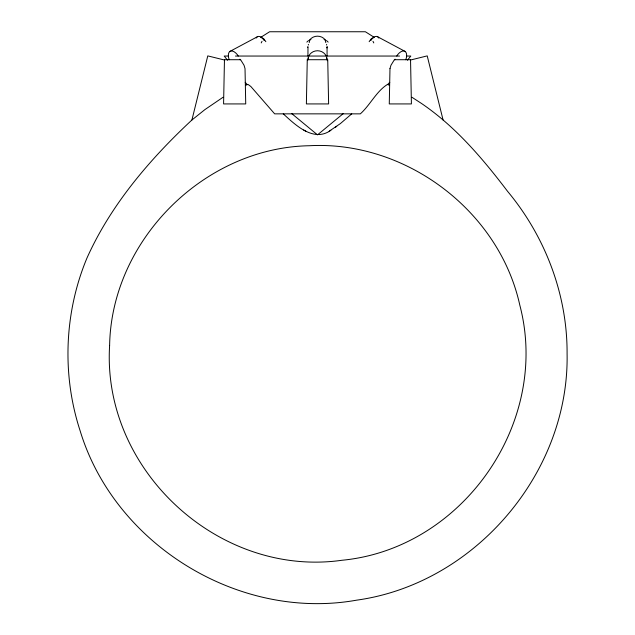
<?xml version="1.0" encoding="UTF-8"?>
<svg xmlns="http://www.w3.org/2000/svg" width="635" height="635" viewBox="0 0 635 635"><rect width="100%" height="100%" fill="white"/><g stroke="black" fill="none" stroke-linecap="round" stroke-linejoin="round"><path stroke-width="0.95" d="M326.993 47.935L327.009 46.823M327.493 59.714L327.303 60.706M308.316 45.045L308.404 44.347M307.935 59.714L308.316 57.491L308.031 59.714M326.969 59.714L326.684 57.491L327.065 59.714M307.935 56.047L307.991 46.823M411.948 97.258L421.489 103.457C455.668 126.698 482.751 158.647 507.571 191.325C545.235 236.537 567.404 294.648 567.087 353.663C569.412 472.9 474.678 583.827 356.545 600.178C239.141 621.133 114.76 544.909 80.129 430.792C61.817 374.848 64.262 312.491 86.916 258.151C110.704 205.01 149.606 159.393 191.921 119.991L207.78 55.888L224.266 59.968M309.229 42.553L309.769 39.854A9.565 8.977 0 0 1 325.231 39.854L325.771 42.553M261.215 42.918L262.009 41.338M394.859 59.714L395.089 59.206L394.692 59.714M369.141 41.704L371.07 39.045L373.078 38.163M308.888 56.047L309.769 54.435A9.565 8.977 0 0 1 325.231 54.435L326.112 56.047M371.078 40.322L370.451 39.981A9.565 5.024 -61.9 0 1 378.801 38.044M396.748 56.047L397.748 54.562A9.565 5.024 -61.9 0 1 405.027 51.387A9.565 5.024 -61.9 0 1 405.828 59.714M389.795 82.296L387.62 84.511M407.464 60.222L410.797 56.047L406.527 56.047M306.84 42.108L308.253 40.791M351.726 113.855L340.368 123.603L329.16 131.239M343.281 113.586L317.5 134.858L291.719 113.586M191.921 119.991L204.962 109.561L223.052 97.258M335.312 127.365L336.764 126.349M260.612 37.457L269.613 31.75L365.387 31.75L374.388 37.457M308.943 40.521L310.928 39.481M370.316 40.18L371.84 39.299M330.867 130.286C313.714 142.716 295.283 124.873 283.273 113.855M229.172 59.714A9.565 5.024 61.9 0 1 229.973 51.387L257.278 36.806M327.533 47.093L327.017 47.315M245.443 85.32L248.047 84.423L250.849 86.503L274.661 113.855L360.339 113.855C370.07 105.18 376.42 91.265 387.461 84.447M263.922 40.322L264.549 39.981A9.565 5.024 61.9 0 0 256.199 38.044M410.734 59.968L427.22 55.888L443.079 119.991M247.213 84.566L245.205 82.296M228.473 56.047L224.203 56.047L227.536 60.222M235.434 56.047L399.566 56.047M261.922 38.163L263.93 39.045L265.859 41.704M387.779 84.566L389.557 85.32M307.467 47.093L307.935 47.069M324.072 39.481L326.057 40.521M377.722 36.806L405.027 51.387M305.84 131.239L303.689 129.992M263.16 39.299L264.684 40.18M326.747 40.791L328.16 42.108M372.991 41.338L373.785 42.918M238.252 56.047L237.252 54.562A9.565 5.024 61.9 0 0 229.973 51.387M240.308 59.714L239.911 59.206L240.141 59.714M326.596 44.347L326.684 45.045M307.507 59.714L307.602 60.476M327.065 47.069L327.065 56.047M109.617 345.496C101.846 469.765 218.678 577.763 341.955 560.268C462.732 548.703 550.751 422.418 519.795 305.102C499.062 210.685 405.567 140.486 309.332 145.732C204.097 147.645 111.379 240.197 109.617 345.496M224.465 59.714L223.583 103.926L245.729 103.926L245.023 68.636L244.03 65.238L240.594 59.714L224.465 59.714M307.269 59.714L306.38 103.926L328.62 103.926L327.731 59.714L307.269 59.714M389.977 68.636L389.271 103.926L411.417 103.926L410.535 59.714L394.406 59.714L390.969 65.238L389.977 68.636"/></g></svg>
